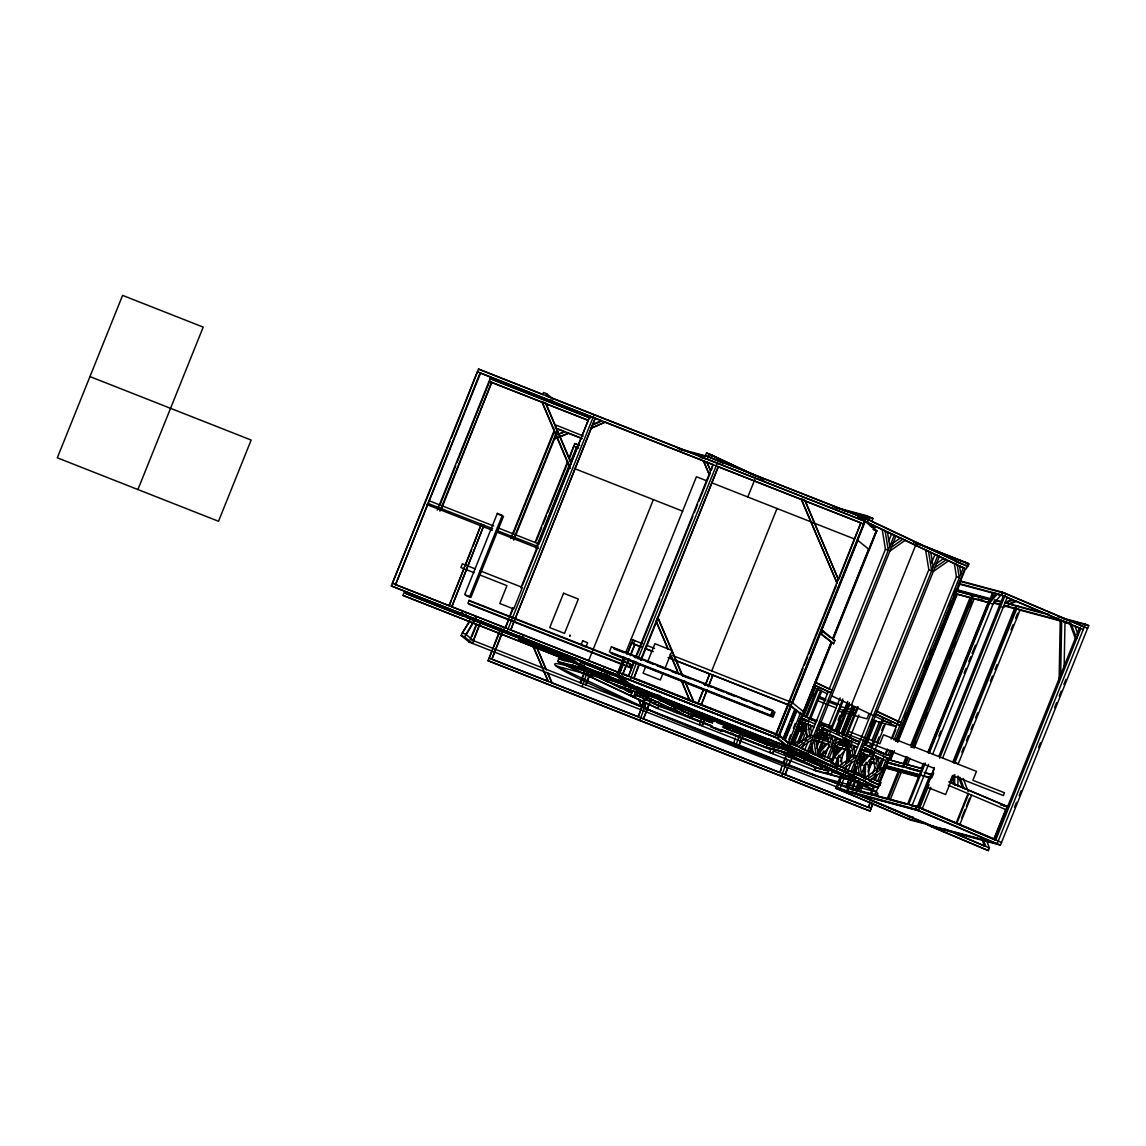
<?xml version="1.0" encoding="UTF-8"?>
<svg xmlns="http://www.w3.org/2000/svg" width="1146" height="1146" viewBox="0 0 1146 1146"><rect width="100%" height="100%" fill="white"/><g stroke="black" fill="none" stroke-linecap="round" stroke-linejoin="round"><path stroke-width="1.5" d="M820.694 768.708L820.78 763.981M822.198 765.743L822.14 769.095L825.435 770.499L825.535 765.456M822.355 757.348L822.456 752.32L825.75 753.724M833.242 757.033L833.457 745.903M834.761 753.251L834.89 746.29L845.476 749.642L846.55 746.963L843.255 745.573L842.181 748.252L834.259 757.305L837.568 758.709L845.476 749.642L844.029 749.255M836.781 766.688L836.895 760.385M838.227 766.66L838.414 756.604L841.723 758.007L841.594 764.711M846.779 760.672L846.994 749.541L848.069 746.863M848.298 756.876L848.427 749.928M860.317 764.296L860.517 753.166L872.55 756.904L873.624 754.226M861.835 760.514L861.964 753.552L865.273 754.956M863.783 777.103L863.969 767.648M865.273 775.598L865.488 763.866L868.797 765.256L868.568 777.002M953.128 784.022L953.3 775.083M954.561 785.196L954.761 774.653M957.87 786.586L958.07 776.043M1059.09 681.913L1060.236 620.401M1060.652 676.24L1061.683 620.788M1064.147 666.9L1064.992 622.192M137.907 489.543L203.2 327.111L122.593 295.382L57.3 457.813L218.514 521.272L251.16 440.05L89.947 376.59M865.158 521.487L777.976 738.353L391.316 585.95L478.498 369.084L864.686 521.101L876.833 530.927L833.242 639.368M450.006 441.539L392.39 583.271L779.065 735.675M451.323 438.245L477.424 371.748L864.084 524.166M480.088 372.794L395.528 584.704L480.561 373.181M831.91 642.677L789.651 747.808L402.991 595.404L404.065 592.726L572.456 659.007M437.271 510.099L490.173 378.524L590.505 418.032M439.749 505.529L455.678 465.863M457.01 462.554L488.898 383.237M490.173 378.524L489.571 381.589L587.783 420.052M439.935 511.145L491.749 382.248L441.067 509.87M451.109 600.819L449.117 605.804L481.291 524.195L473.097 546.126M452.441 597.51L463.772 569.333M465.104 566.024L471.765 549.45M542.774 394.382L543.519 392.505L546.714 393.751L553.461 399.223M545.954 395.628L546.714 393.751M469.602 642.448L461.064 635.543L471.164 617.852M468.915 622.851L462.153 632.879L465.706 634.268L473.742 640.786L472.668 643.465L464.617 636.932L475.604 617.751M558.847 403.593L558.102 405.469L551.355 399.997M476.177 624.513L470.204 639.382L848.183 788.176M510.715 538.577L554.564 429.521M555.223 427.873L556.311 425.195L583.242 435.996M471.994 636.46L475.991 626.547M513.193 534.007L554.378 431.555M480.833 620.602L473.327 640.815L481.306 620.989M513.379 539.637L557.887 428.919M513.852 540.01L555.036 437.557M873.123 803.532L870.058 811.167L488.11 660.812L500.673 628.008M535.211 542.072L567.771 461.107M569.089 457.798L574.819 443.559L579.761 445.508M492.508 649.868L489.184 658.133L871.132 808.489M493.84 646.573L500.487 630.042M536.357 540.812L541.671 527.59M543.003 524.281L546.313 516.015M547.645 512.72L567.571 463.142M569.562 458.185L573.745 446.238L578.687 448.186M503.323 629.054L491.849 659.179L503.81 629.441M535.884 548.089L569.089 465.462M570.422 462.153L576.409 447.284M539.007 541.857L576.882 447.671M512.864 607.724L505.357 627.936L508.022 621.333M520.828 587.898L589.918 416.041L539.909 542.015M510.013 616.376L512.663 609.758M522.633 584.976L537.918 546.971M519.998 636.073L518.608 641.115M521.86 639.096L523.192 635.786M584.446 665.625L558.79 658.749L559.391 655.684M559.864 656.071L557.715 661.428L656.429 708.013L816.754 771.129L878.352 787.646L880.5 782.288M579.747 664.78L580.821 662.116L620.187 677.601M588.743 660.397L653.378 499.627M580.034 682.629L585.348 669.407M580.506 683.002L583.83 674.75M585.162 671.441L586.48 668.132M586.967 668.104L585.635 671.427L588.471 672.444M586.68 673.748L582.082 686.726M589.803 669.121L587.397 675.109L591.866 676.899L593.814 672.043M589.331 674.793L585.821 685.093L589.803 675.18M590.219 676.126L592.181 671.284M635.786 688.775L607.452 678.604L606.377 681.283L643.049 694.447M617.307 673.562L623.983 656.987M625.974 652.017L696.424 476.765L706.366 480.675M764.726 479.744L706.523 452.914L705.449 455.592L723.857 463.629M628.051 684.004L617.279 675.266L623.739 659.208L618.353 672.587M620.315 670.453L622.321 665.468M625.644 657.689L618.453 675.567L629.655 684.62M626.948 654.452L632.807 639.855M622.622 666.012L618.711 675.768L778.234 738.554L791.284 706.079M627.85 653.019L631.518 643.078L641.66 647.075M707.211 459.288L709.36 453.931L763.494 479.472M633.38 643.808L634.669 640.6M622.307 675.195L626.217 665.439M627.521 662.202L628.825 658.95M630.142 655.698L634.712 644.324M629.082 659.151L622.937 673.604L628.18 675.768M631.031 654.28L634.956 644.525M711.122 457.626L712.196 454.948M633.982 661.156L628.481 676.412M635.314 657.847L713.041 464.502L711.523 469.846M629.14 674.75L634.454 661.529M637.119 654.925L659.709 598.742M661.027 595.433L692.915 516.115M694.247 512.806L697.57 504.541M698.902 501.246L710.191 473.155M636.646 662.202L630.056 680.122M637.978 658.893L717.238 463.256M638.637 664.895L633.795 678.504L639.769 663.62M640.628 659.938L718.356 466.594L641.101 660.325M630.357 688.574L629.025 691.898L631.861 692.915L591.737 673.977M632.735 690.737L630.773 695.593L635.242 697.384L637.849 690.909M635.557 691.754L633.609 696.61L635.242 697.384M645.699 666.628L643.064 673.175L660.34 679.979L662.961 673.433M647.662 661.729L654.896 643.723L672.172 650.527L664.938 668.519M645.671 696.567L638.179 716.78L641.502 708.529M643.493 703.558L645.485 698.602M646.33 702.57L639.755 720.505M648.994 703.615L643.493 718.871L650.799 700.693M656.429 708.013L658.005 708.443L659.079 705.764L635.027 694.419M747.794 496.992L754.799 479.587M652.232 696.41L689.104 713.815L688.03 716.494L635.844 692.184L636.918 689.505L660.196 695.751M697.914 703.114L703.143 690.107M705.105 685.236L709.689 673.848L705.363 685.437M698.816 701.696L703.4 690.307M711.723 670.926L777.031 508.495M706.996 689.734L701.352 704.575L707.24 689.935M708.3 686.483L712.869 675.094L708.543 686.683M699.561 724.802L702.34 716.322M702.613 716.608L703.042 715.534L709.216 717.195L708.787 718.255L702.613 716.608L712.497 721.278L712.941 720.204M705.478 717.754L702.226 725.848L705.005 717.367M714.459 721.493L711.508 720.103L714.259 720.848L714.689 719.774M717.353 722.754L725.833 725.747L721.421 723.67L721.851 722.596M768.436 745.144L724.845 724.587L725.275 723.513L735.159 728.183L734.729 729.243L723.742 725.705M735.259 737.981L733.741 743.324M740.875 731.205L735.317 747.049M740.574 740.072L739.055 745.416L744.37 732.194M775.011 712.153L772.991 717.181L611.778 653.721M857.495 518.264L858.239 516.388L861.434 517.648L873.567 527.475L870.387 526.229M785.526 749.47L767.19 744.556L766.115 747.235L800.209 756.89L801.298 754.211L768.078 738.54M860.675 519.525L861.434 517.648M836.666 582.899L838.199 579.102L804.65 500.114L800.896 498.639L837.139 583.271L802.057 500.644M775.928 734.257L860.961 522.734L838.843 579.303M788.104 704.819L774.796 737.107M776.401 734.629L802.974 668.533M804.306 665.224L807.629 656.973M808.947 653.664L836.193 585.907M770.026 752.535L770.843 748.911M865.302 518.321L866.376 515.643L872.994 518.436L871.905 521.115L858.526 516.502M789.651 747.808L777.504 737.981L864.686 521.101M864.929 521.287L857.394 540.038L869.055 549.478L876.59 530.741M774.624 748.725L772.676 753.581L774.152 748.352M792.545 702.827L857.838 540.396M822.785 630.715L834.918 640.542L833.629 643.765L821.496 633.924L822.785 630.715L820.923 629.985L830.363 637.634M968.413 563.631L966.25 568.989L867.536 522.39L869.685 517.047L835.792 507.95M783.334 739.213L789.222 724.573M790.525 721.321L795.109 709.933L796.957 710.663L785.196 739.944M788.792 739.643L790.754 734.772M793.361 728.269L795.324 723.398M800.768 712.411L787.058 746.49L776.372 737.823M788.921 747.221L801.985 714.732L799.235 713.657M803.317 711.551L831.308 641.946M832.641 638.623L868.611 549.12M831.509 642.104L789.179 747.421L402.991 595.404M832.77 638.981L876.361 530.555L873.037 529.237M782.073 765.585L779.896 772.576L781.228 769.267M783.406 762.276L785.397 757.32M783.878 762.663L785.87 757.707M802.487 716.436L814.391 686.841M803.575 715.133L814.82 687.185M804.005 715.476L815.236 687.528M792.531 744.513L799.192 727.939L796.986 727.008M787.388 760.013L781.472 776.3M793.376 745.144L799.349 730.274M805.495 716.909L816.769 688.889M802.329 727.424L803.418 724.745L806.24 725.762L805.165 728.426L802.329 727.424L805.137 728.741M806.913 717.281L818.846 687.6M787.388 767.677L785.211 774.667L787.861 768.049M788.72 764.368L790.052 761.059M798.017 741.233L802.014 731.32M789.193 764.754L792.516 756.489M798.49 741.62L802.487 731.707M798.891 743.51L806.225 725.275M808.818 719.803L820.837 689.921M810.58 718.814L821.754 691.024M801.684 742.608L807.013 729.357M801.856 748.61L803.188 745.301M805.194 740.33L807.185 735.36M802.114 748.453L804.062 743.611M805.366 740.373L807.314 735.517M809.921 729.042L811.225 725.819L814.047 726.822L799.951 721.135M814.863 724.028L815.938 721.35L802.257 714.889M888.881 540.697L891.545 534.05L894.381 535.067L807.558 751.045L804.721 750.028L808.202 741.39M810.509 735.66L828.1 691.883M829.432 688.56L885.543 549.006M809.191 751.819L896.014 535.841M816.009 734.615L821.854 730.518L822.943 727.839M816.425 744.528L820.421 734.586L821.782 734.944L816.453 748.209M817.599 752.578L824.26 735.99L822.9 735.632M828.143 727.71L840.133 697.857M817.685 753.925L823.2 740.187L829.804 741.963M818.702 754.197L823.143 743.138L825.349 744.083M825.851 737.938L824.776 740.617L815.135 736.061M816.754 771.129L814.233 769.94L815.307 767.261L827.312 770.484M830.793 728.756L842.797 698.902M831.81 729.028L843.155 700.836M822.011 755.601L823.917 750.859M829.217 741.806L828.143 744.485L815.852 740.402M838.098 720.204L840.104 715.219M824.662 756.575L829.102 745.53M831.652 739.213L832.913 736.047L835.749 737.064L827.498 757.592L829.131 758.365L837.382 737.838M835.119 730.432L843.127 710.52M847.682 701.438L835.663 731.334L832.469 729.816M836.752 730.016L840.763 720.046M842.095 716.723L847.438 703.443M836.551 734.257L837.626 731.578L832.641 729.787M849.358 702.627L837.525 732.065L838.371 732.752L849.544 704.962M837.955 732.409L849.114 704.618M838.729 735.288L839.803 732.609L829.833 729.028M851.378 705.148L916.671 542.717M817.399 753.939L830.735 758.724L829.661 761.402L824.662 759.612M841.064 733.497L852.409 705.277M842.167 732.194L852.18 707.283M844.588 727.552L846.593 722.567M833.171 769.639L831.222 774.495L826.896 772.819L828.845 767.963M831.452 761.503L837.296 746.934M842.253 735.904L854.085 706.466M831.838 762.434L832.927 759.755L830.735 758.724M829.876 768.25L827.913 773.092L826.896 772.819M831.824 763.394L838.328 747.221L840.534 748.152M843.341 734.6L854.515 706.81M839.574 744.585L840.648 741.906M843.771 734.958L854.945 707.154M833.328 747.937L843.556 740.746L844.631 738.081M845.304 736.649L857.323 706.753M834.976 765.17L839.03 755.085M846.321 736.935L858.354 707.025M835.606 773.221L836.938 769.897M840.276 761.589L846.292 746.633M849.63 738.325L858.984 715.075M850.547 756.389L848.441 743.382L849.515 740.703L852.352 741.72L851.263 744.399L853.383 757.406L928.919 569.476M930.566 825.364L910.826 820.078L835.635 788.233L836.709 785.554M837.311 784.065L841.493 773.65M845.762 763.207L850.833 750.573M850.59 753.996L847.796 760.944L851.192 757.062M838.07 785.912L842.854 774.023M845.834 772.948L844.201 772.175L846.808 765.7M848.756 760.844L850.704 756.002M853.312 749.527L854.615 746.29L857.437 747.307M868.969 713.858L866.978 718.829L837.912 711.036M840.548 786.973L844.144 778.048M858.239 744.499L859.314 741.82L819.619 723.083M847.037 773.192L851.593 761.861M931.598 562.829L934.935 554.535L937.772 555.538L850.948 771.53L843.27 768.221M850.833 773.908L845.992 787.517M870.101 725.991L872.092 721.035M846.665 785.87L848.656 780.899M800.639 753.151L851.192 774.553L850.117 777.232L799.564 755.83M852.581 772.304L939.405 556.311M850.06 792.101L846.765 790.697L853.154 774.796M854.472 771.502L856.477 766.545M859.128 759.927L861.119 754.97M865.101 745.058L875.071 720.275M850.833 781.572L847.582 791.241L469.115 642.061M852.166 778.263L853.498 774.954M854.816 771.659L856.807 766.688M860.13 758.437L861.463 755.128M865.445 745.215L874.756 722.08M856.821 768.465L848.857 788.29L852.166 789.694L855.489 781.429M858.827 763.508L861.477 756.904M866.132 745.33L876.088 720.548M859.4 755.099L865.244 750.988L866.319 748.309M857.28 781.486L853.971 780.082L855.274 776.845M859.815 765.528L864.37 754.197L866.577 755.128M851.807 787.775L853.799 782.804M853.971 780.082L854.988 780.354L856.291 777.117M860.188 767.419L865.402 754.469L867.594 755.4M869.427 746.734L870.759 743.425M872.092 740.115L879.397 721.937M871.046 747.235L882.391 719M859.6 778.521L858.297 781.758L854.988 780.354M860.904 775.283L866.161 762.19M871.39 749.169L883.423 719.273M855.088 790.482L858.669 781.558M874.14 755.515L870.931 753.996L872.006 751.318L874.842 752.335L873.753 755.013L884.669 760.156M856.449 790.84L860.03 781.916M855.99 793.691L860.56 782.317M877.019 741.992L879.025 737.007M881.689 730.36L883.695 725.375M869.757 761.388L871.046 758.179L874.47 759.096M858.512 790.769L861.778 782.646M868.023 767.19L872.693 755.558M874.699 750.573L885.385 723.986M861.047 788.119L862.995 783.248M868.224 770.27L871.476 762.162L874.914 763.05M863.511 783.377L860.245 791.499L872.006 794.694M868.081 772.003L872.006 762.262L870.272 761.531M872.593 773.564L875.129 767.247M877.664 760.93L878.939 757.778L881.775 758.795L876.69 771.416M875.429 774.581L873.524 779.309L875.157 780.082L877.062 775.355M883.222 756.288L884.297 753.61L863.024 743.568M876.776 774.94L874.785 779.91L879.24 781.701L888.58 758.494L884.11 756.704L879.44 768.307M886.818 754.799L885.185 754.025L887.19 749.054M891.187 739.098L956.523 576.553M879.598 769.038L883.408 759.554M885.801 754.526L887.806 749.556M892.462 737.938L895.8 729.644M870.33 794.049L873.653 785.784M874.67 786.07L871.347 794.321L874.656 795.725L888.608 761.03M877.607 780.927L886.932 757.721M891.645 750.845L889.654 755.816L888.021 755.042L890.012 750.071M894.009 740.115L963.356 567.628L960.52 566.611M869.986 802.1L868.467 807.443L870.459 802.487M882.692 771.86L884.698 766.889M904.438 717.811L906.443 712.798M925.109 666.356L927.128 661.371M929.778 654.753L931.798 649.739M949.146 606.578L951.151 601.607M953.773 595.046L955.778 590.061M895.656 740.889L964.989 568.387M901.071 728.197L903.062 723.212M905.741 716.579L907.747 711.594M925.094 668.433L927.1 663.448M941.11 628.595L943.115 623.61M945.779 616.978L947.785 611.993M950.449 605.346L952.455 600.375M879.727 782.088L889.052 758.881M890.127 756.202L892.132 751.217M896.129 741.276L965.462 568.774L964.445 568.502M890.442 756.031L891.387 756.79L890.313 759.469L889.368 758.709L890.442 756.031L873.839 749.498M891.259 754.412L892.591 751.103M896.573 741.19L959.689 584.202M967.94 563.245L968.886 564.018L967.811 566.697L966.852 565.923L967.94 563.245L913.548 541.843M889.84 759.082L892.748 751.704M897.418 740.087L956.136 594M870.058 811.167L872.65 803.145M889.912 760.185L893.235 751.919M897.891 740.345L956.767 593.9M876.59 784.05L879.899 785.354L880.973 782.675L871.734 778.65M890.399 760.557L894.381 750.644M897.705 742.393L957.239 594.287M887.305 798.533L898.421 770.886M888.537 798.848L899.653 771.201M903.406 763.508L906.085 756.861M910.755 745.244L970.146 597.496M885.657 761.718L903.349 766.459L907.102 757.134M911.099 747.178L972.238 595.103L988.712 599.773M890.27 799.593L901.386 771.946M921.441 771.559L903.693 766.545L907.446 757.234M911.442 747.264L972.582 595.189L990.273 599.931L989.199 602.61L971.507 597.868M908.463 757.506L905.798 764.138L907.446 764.84L910.11 758.208M912.474 747.55L972.524 598.14L974.172 598.842L914.121 748.238M913.763 746.304L915.769 741.333M925.109 718.084L927.114 713.113M949.132 658.334L951.137 653.349M953.801 646.702L955.807 641.731M969.817 606.864L971.822 601.894M921.441 768.336L923.447 763.365M928.117 751.747L988.181 602.338M907.632 804.062L923.576 764.396M928.231 752.822L992.665 592.539M919.823 774.696L919.063 776.573L884.511 767.304M924.478 763.637L921.398 771.287L903.693 766.545M929.148 752.02L964.517 664.035M965.849 660.712L988.54 604.271M925.266 763.021L908.649 804.334L911.958 805.724L928.561 764.411M929.248 753.108L993.682 592.811L996.991 594.215M938.832 736.047L940.837 731.091M964.087 673.261L966.078 668.304M968.728 661.686L970.719 656.73M972.052 653.421L975.375 645.169M932.558 754.498L994.456 600.518M913.362 817.27L909.953 816.353L908.878 819.032L925.896 823.602M846.765 790.697L915.339 809.09L916.413 806.412L1001.518 842.453M958.586 583.4L1001.432 594.889L1002.521 592.21L1087.626 628.252L1086.609 627.979M916.7 808.174L929.105 777.303M929.621 777.446L930.91 774.223L932.643 774.968L925.81 773.135M918.347 807.443L934.291 767.777M938.946 756.217L1003.38 595.92M929.019 784.681L918.634 810.48L835.635 788.233M931.669 778.062L933.661 773.106M939.648 758.237L1005.816 593.614L959.531 581.194M922.186 808.861L930.824 787.374M942.786 757.635L1007.219 597.338M952.813 762.147L1014.697 608.182M953.644 762.878L1016.803 605.79L1018.995 606.721M954.661 763.15L1016.746 608.741L1020.04 610.13L957.97 764.554M950.278 780.884L952.283 775.899M961.795 752.234L963.786 747.264M966.45 740.645L968.442 735.675M970.963 729.415L972.968 724.43M975.633 717.783L977.638 712.812M990.402 681.053L992.407 676.083M995 669.636L996.991 664.651M1011.016 629.784L1013.035 624.756M1015.685 618.167L1017.691 613.167M950.621 782.818L953.3 776.171M961.781 817.714L965.047 809.577M966.365 806.326L969.631 798.189M959.89 824.404L971.65 795.138L970.934 794.937M930.824 826.467L1000.444 845.132L1088.7 625.573L1085.391 624.183L997.135 843.728L927.515 825.063L988.368 850.619L989.442 847.94L944.49 828.902M993.883 838.929L1005.629 809.692L1006.689 809.964L994.929 839.201L994.198 839.044L1006.603 808.188M1075.421 638.036L994.37 839.631L995.731 840.004L1080.764 628.481L1079.403 628.123L1076.739 634.726M1014.511 807.314L1016.516 802.329M1019.181 795.682L1021.186 790.711M1038.548 747.536L1040.539 742.551M1054.564 707.684L1056.569 702.699M1059.233 696.066L1061.239 691.081M1063.903 684.434L1065.909 679.449M668.032 649.295L656.157 621.318L657.675 617.536L682.443 675.854M466.207 634.669L476.034 618.281M601.564 670.725L603.799 668.161M820.608 749.455L825.55 743.783M829.174 746.877L822.384 754.641L819.089 753.237L826.997 744.169L829.203 745.115M835.792 753.524L840.734 747.865M825.478 769.983L827.641 767.505M826.925 770.37L829.16 767.806M849.329 757.148L851.306 754.885M991.147 599.114L996.089 593.456M862.852 760.786L867.808 755.114M852.552 777.246L856.879 772.275M581.48 669.135L584.374 667.101M625.358 686.554L622.55 688.531L619.728 687.514M871.719 527.375L874.283 525.584L871.447 524.567M873.667 528.721L876.604 526.673M648.12 697.613L645.313 699.59L648.149 700.607L650.942 698.63M650.455 701.696L653.349 699.662M891.488 544.221L900.169 538.119L903.005 539.136L891.416 547.272M889.898 551.054L905.311 540.224M936.325 563.689L943.559 558.603L946.395 559.62L934.807 567.743M933.288 571.539L948.702 560.709M816.983 731.22L819.548 729.415M800.567 747.751L812.156 739.614M835.849 740.445L838.414 738.64L841.236 739.657L834.847 744.155M860.374 751.69L862.938 749.899M843.957 768.235L855.546 760.099M869.542 780.311L881.131 772.175M1004.727 602.653L1011.703 599.444L1013.064 599.816L1004.684 603.655M1010.743 602.982L1015.213 600.934L1016.574 601.292L1003.165 607.437L1001.805 607.079M555.352 435.222L564.62 431.755L560.222 433.689M557.429 438.03L553.833 439.004L568.387 433.245L560.552 436.655M592.697 424.435L601.492 420.596M593.17 424.822L600.504 421.613M695.665 714.875L689.29 717.654L694.548 715.949M792.917 743.725L800.739 740.302M793.39 744.098L801.212 740.688M815.093 735.961L822.914 732.552L823.859 733.311L816.038 736.735M815.565 736.348L823.387 732.924M802.444 758.136L805.71 756.704M801.312 761.746L807.686 758.967M677.487 448.344L708.285 456.609L868.611 519.725L967.324 566.31M679.95 449.533L705.664 456.423M700.364 457.455L706.423 459.073M832.483 506.546L866.376 515.643M842.482 510.257L847.567 511.632M859.428 514.812L872.994 518.436M961.136 567.098L962.167 567.385L958.958 565.866M959.66 580.721L1002.521 592.21M958.457 583.873L992.737 593.069M997.88 594.445L1004.741 596.292M955.664 589.388L991.333 598.957M994.728 599.859L1001.518 601.679M1004.913 602.595L1049.378 614.528M1057.959 616.82L1085.391 624.183M957.268 590.333L970.863 593.972M974.258 594.889L989.542 598.986M996.332 600.805L1001.418 602.18M1011.617 604.902L1018.407 606.721M1020.098 607.179L1044.106 613.626M1062.972 618.682L1088.7 625.573M956.151 590.792L972.238 595.103M956.194 591.05L973.899 595.805M993.639 602.538L1000.444 604.357M1005.529 605.733L1070.593 623.18M1080.893 625.931L1084.317 626.862M978.269 598.928L983.368 600.303M993.553 603.025L1000.343 604.859M1003.738 605.761L1015.628 608.956M1019.023 609.858L1060.179 620.903M1063.545 621.805L1070.479 623.653M955.076 593.456L971.163 597.782M955.119 593.728L969.602 597.61M973.155 598.57L987.637 602.452M840.835 706.595L855.776 710.606M839.76 709.274L854.701 713.285M882.792 720.82L891.101 723.04M872.135 720.218L896.215 726.679M599.845 669.765L615.244 673.891M801.255 725.017L804.435 725.876M607.337 674.736L557.715 661.428L658.005 708.443M561.798 663.033L609.83 675.911M581.079 668.72L582.096 668.992L577.77 667.316M798.175 727.667L799.192 727.939M880.5 753.108L885.242 754.383M644.353 692.012L647.691 692.9M838.886 744.399L850.217 747.436M864.514 751.275L873.367 753.638M845.92 746.805L848.957 747.622M888.351 759.469L906.085 764.482M904.767 763.866L922.473 768.622M891.602 760.6L902.862 763.608M906.429 764.568L920.911 768.45M821.739 766.789L749.613 733.01L667.43 700.65L635.844 692.184L688.03 716.494L711.294 725.647M639.941 693.803L669.937 701.839L748.037 732.581L800.209 756.89M846.994 749.541L849.902 750.315M871.103 756.518L872.55 756.904L864.643 765.972L861.334 764.568L869.241 755.5L870.315 752.822L872.521 753.767M887.305 762.405L905.011 767.161L903.349 766.459M888.15 762.763L920.653 771.473M924.077 772.39L931.626 774.424M888.179 763.035L901.859 766.703M908.706 768.551L918.963 771.301M658.735 702.197L655.283 701.266L654.208 703.945L674.908 709.489M672.53 705.893L693.23 711.437M674.106 706.824L677.558 707.755M869.04 761.202L874.885 762.763M885.271 765.428L930.337 777.633M922.802 775.885L929.65 777.719M681.813 711.337L709.403 718.743M720.476 721.708L729.1 724.028M888.236 766.688L921.069 775.484M659.709 706.28L657.518 705.349L676.484 710.434M710.993 719.688L687.528 713.399L710.549 722.453M725.504 723.57L735.861 726.349M660.812 706.738L679.793 711.824M688.417 714.144L712.568 720.619M727.08 724.516L735.718 726.822M885.758 768.092L918.591 776.902M730.532 726.936L735.159 728.183M748.037 732.581L749.613 733.01M1000.415 804.736L1007.262 806.569M1003.867 805.925L1007.291 806.841M771.373 746.189L778.019 747.966M796.126 755.271L766.115 747.235L721.264 729.572M817.17 764.797L818.201 765.07L811.683 762.735M849.831 774.195L851.192 774.553M832.469 771.86L854.758 777.848M858.182 778.764L865.173 780.641M824.003 770.112L825.435 770.499M839.961 774.381L843.499 775.341M848.627 776.716L852.051 777.633M814.233 769.94L878.352 787.646L789.336 745.631M847.839 788.018L917.344 806.583M875.372 795.596L887.133 798.748M890.499 799.65L905.627 803.704M912.359 805.509L919.078 807.314M851.134 789.422L871.705 794.937M876.862 796.312L905.999 804.134M911.142 805.509L919.708 807.815M857.724 794.422L919.006 810.852M840.305 789.995L857.323 794.55M932.328 826.022L993.625 842.453M987.995 847.539L989.442 847.94M810.967 719.559L815.938 721.35M799.98 718.685L806.598 721.063M800.51 719.115L805.466 720.906M854.357 740.044L859.314 741.82M851.578 739.299L859.844 742.264M821.582 728.885L828.229 731.277M798.805 720.963L805.466 723.355M822.097 729.329L828.744 731.707M885.185 754.025L888.021 755.042M820.221 730.862L843.556 740.746M843.37 739.156L849.974 741.534M820.751 731.291L827.369 733.669M842.238 738.998L850.504 741.963M848.441 743.382L857.48 747.321M870.931 753.996L873.753 755.013M576.338 667.029L579.174 668.046M809.062 750.945L814.061 752.75M616.304 682.028L619.628 683.231M809.577 751.389L812.915 752.578M819.591 754.97L824.59 756.761M829.589 758.566L832.927 759.755M659.724 700.421L706.394 717.181M727.968 724.917L754.641 734.486M776.315 742.264L806.326 753.037M611.892 683.517L645.227 695.479M665.239 702.656L706.91 717.611M730.145 725.948L756.818 735.517M776.83 742.694L808.503 754.054M803.647 752.707L800.81 751.69L805.28 753.481M589.03 675.882L591.866 676.899M844.201 772.175L848.67 773.965M714.13 459.102L867.035 519.296M543.132 394.711L478.498 369.084M546.427 396.015L867.536 522.39M914.021 542.23L966.766 562.987M916.141 543.261L921.098 545.21M924.392 546.499L968.886 564.018M479.544 372.779L591.408 416.815M594.717 418.118L601.364 420.74M604.701 422.057L712.841 464.617M717.826 466.58L800.925 499.298M804.263 500.601L860.761 522.848M955.32 561.382L966.852 565.923M490.646 378.911L589.345 417.76M873.51 529.624L876.833 530.927M571.023 462.468L545.868 403.234L541.628 401.372L569.834 467.797M491.204 382.234L542.201 402.303M545.496 403.607L588.256 420.439M712.869 483.24L854.343 538.935M556.884 428.518L581.695 438.288M557.357 428.905L563.975 431.512M567.284 432.816L582.168 438.674M578.587 445.235L574.819 443.559M574.418 468.542L682.615 511.13M821.496 633.924L819.634 633.194L833.629 643.765M833.056 639.812L834.918 640.542M498.524 514.339L503.509 516.302L470.863 597.51L465.878 595.562M493.682 525.971L429.249 500.816M497.479 527.661L539.093 544.049M492.608 528.65L428.174 503.481M496.404 530.34L537.531 546.341M426.627 504.426L492.422 530.326M497.364 532.274L538.477 548.461M811.511 693.559L814.72 694.82M819.533 696.725L825.937 699.246M829.145 700.507L840.376 704.919M811.225 695.063L814.462 696.338M817.7 697.628L825.808 700.808M829.045 702.083L837.153 705.277M810.15 697.742L813.388 699.017M818.244 700.937L836.079 707.956M475.361 568.917L462.382 563.818L460.893 567.514L474.057 572.699M480.231 570.837L522.404 587.44L513.737 608.984L499.785 603.498L506.962 585.649L478.999 574.633M631.131 639.196L642.648 643.737M646.272 645.155L654.552 648.421M672.788 655.598L792.33 702.656L803.518 711.723M644.983 648.378L653.263 651.63M668.19 657.503L791.041 705.864L802.229 714.932L790.425 706.151M635.285 644.654L640.256 646.616M645.227 648.579L651.859 651.186M668.433 657.704L673.404 659.666M676.727 660.97L787.775 704.69M810.867 718.27L817.27 720.791M820.479 722.066L831.71 726.478M831.996 729.887L835.864 731.406M875.974 750.53L885.93 754.455M878.108 751.575L886.402 754.842M614.27 648.392L773.822 711.208L771.802 716.221L610.603 652.762M613.798 648.708L623.768 652.633M633.738 656.558L642.047 659.824M645.37 661.127L653.678 664.408M657.002 665.711L665.31 668.978M671.971 671.599L676.957 673.562M683.603 676.183L690.25 678.79M703.544 684.033L711.852 687.299M715.176 688.603L723.484 691.883M726.808 693.187L735.116 696.453M741.763 699.074L746.748 701.037M753.395 703.658L758.38 705.621M765.027 708.228L770.026 710.191M798.805 723.054L805.208 725.776M819.677 731.277L828.443 734.915M836.265 737.809L839.588 739.113M842.897 740.416L849.544 743.023M864.471 748.911L873.238 752.55M882.721 756.088L889.368 758.709M822.284 732.695L827.254 734.658M835.549 737.924L838.872 739.227M842.195 740.531L848.828 743.138M865.416 749.67L872.063 752.292M470.275 601.321L579.962 644.496M586.609 647.118L631.489 664.78L630.3 667.731L469.086 604.271M797.458 730.059L802.458 732.022M815.365 737.107L819.103 738.583L815.852 737.05M797.487 730.26L802.315 732.165M816.052 737.58L819.275 738.841M814.978 740.259L818.201 741.519M632.921 677.53L776.086 733.884M394.51 584.302L448.802 605.675M452.083 606.965L506.374 628.337M509.684 629.641L627.807 676.14M632.807 678.103L774.08 733.712M391.316 585.95L777.504 737.981M617.279 675.266L565.909 655.039L576.682 663.778M569.92 656.83L614.213 674.263M580.764 662.288L614.113 675.409M406.185 593.757L462.11 615.774M467.038 617.708L518.035 637.792M599.544 669.866L614.514 675.768M518.665 639.396L574.604 661.4M790.439 746.633L800.395 750.558M805.366 752.521L808.689 753.824M831.91 762.964L840.204 766.23M843.528 767.534L846.851 768.851M851.822 770.8L858.469 773.421M861.778 774.725L866.763 776.687M830.735 762.692L839.03 765.958M853.956 771.845L857.28 773.149M860.589 774.452L865.574 776.415M831.208 763.078L839.502 766.345M861.076 774.839L864.385 776.143M558.317 658.363L564.949 660.984M578.229 666.198L646.258 692.986M659.523 698.215L705.993 716.494M729.63 725.805L766.13 740.173M784.38 747.35L845.777 771.53M868.997 780.67L879.899 785.354M580.363 667.244L638.437 690.107M656.687 697.284L704.804 716.221M730.102 726.192L766.602 740.56M799.793 753.624L844.588 771.258M876.704 783.893L879.426 784.967L790.411 742.966M577.512 666.313L637.248 689.835M655.498 697.012L706.939 717.267M733.884 727.882L768.737 741.591M772.046 742.895L777.031 744.857M800.266 753.996L850.031 773.593M714.259 720.848L721.421 723.67M732.724 729.587L735.087 730.518M689.104 713.815L712.368 722.968M722.338 726.893L767.19 744.556M723.699 727.624L736.849 732.81M740.13 734.099L768.078 745.101M686.454 716.064L712.755 726.421M720.977 729.658L768.637 748.424M657.518 705.349L712.268 726.693M715.591 728.011L770.441 749.599M816.181 767.806L774.223 751.289M699.089 724.415L701.753 725.461M769.553 752.148L772.203 753.194M461.064 635.543L464.617 636.932M490.832 658.778L548.533 681.498M551.828 682.787L637.534 716.537M642.476 718.485L779.251 772.318M784.193 774.266L867.851 807.199M487.637 660.425L869.585 810.781M1004.455 593.241L1082.956 626.49M1001.432 594.889L1083.242 629.526M1006.646 597.31L1011.56 599.387M1014.826 600.776L1070.436 624.326M1073.702 625.702L1080.248 628.481M997.192 593.929L999.398 594.86M954.99 762.348L958.3 763.752M949.518 782.002L1008.079 806.798M948.802 781.816L1007.377 806.612M948.229 785.211L1006.79 810.007M823.057 733.383L827.913 735.446M840.849 740.918L850.547 745.029M821.696 733.025L828.171 735.761M841.107 741.233L849.186 744.656M877.148 757.621L879.354 758.552M876.805 757.707L879.011 758.638M802.257 726.679L805.538 728.068M820.307 734.328L828.515 737.795M840.004 742.665L849.845 746.834M802.544 727.008L805.824 728.398M823.874 736.047L828.802 738.124M838.643 742.293L850.131 747.163M797.602 726.808L804.077 729.544M817.012 735.03L828.587 740.144M838.027 743.926L841.264 745.301M871.046 758.179L874.298 759.554M834.89 746.29L837.096 747.235M834.56 746.375L836.752 747.307M872.292 762.577L875.544 763.952M603.627 670.768L606.936 672.172M628.595 683.417L633.494 685.494M636.746 686.869L653.048 693.774M674.249 702.756L706.867 716.565M734.342 728.211L783.262 748.925M620.717 680.294L651.687 693.416M669.622 701.008L705.506 716.207M734.615 728.527L781.901 748.553M798.203 755.458L847.123 776.171M778.865 747.679L781.056 748.61M921.212 808.145L994.914 839.244M605.862 674.851L609.171 676.255L604.844 674.579M838.098 773.378L841.408 774.768M921.628 808.832L995.215 839.989M817.413 764.855L820.722 766.259M832.297 771.817L834.503 772.748M566.396 660.784L568.602 661.729M915.339 809.09L1000.444 845.132M916.055 809.792L917.788 810.523M918.29 810.666L994.313 842.912M955.979 833.987L984.872 846.221M852.782 792.144L909.996 816.382M933.56 826.352L935.294 827.083M855.374 793.519L934.076 826.753M854.014 793.161L929.205 825.005M932.185 826.825L988.368 850.619M836.995 788.591L912.187 820.436M681.311 680.552L689.691 700.306L693.917 702.169L685.666 682.73M638.222 698.673L641.717 706.91L645.943 708.772L642.505 700.664M871.834 521.559L961.637 563.947M869.169 523.493L872.378 524.997M875.573 526.515L883.595 530.297M886.803 531.816L901.229 538.62M904.438 540.138L926.885 550.725M930.094 552.243L944.519 559.047M949.332 561.325L955.75 564.348M706.523 452.914L755.887 476.206M816.081 682.572L832.053 690.107M877.077 711.351L901.028 722.668L875.845 711.093M814.849 682.314L829.217 689.09M815.007 685.251L830.979 692.786L813.775 684.993M876.002 714.03L899.954 725.346L874.77 713.772M812.944 687.013L827.355 693.817M832.154 696.08L896.33 726.378M802.329 715.247L813.101 720.333M819.791 723.484L834.789 730.561M836.981 731.592L856.492 740.803M863.282 744.012L880.214 752.005M819.605 723.742L824.432 726.02M819.29 723.885L824.06 726.134M801.183 717.568L815.164 724.172M818.273 725.633L858.555 744.642M861.663 746.118L884.182 756.747M801.255 717.926L805.867 720.103M821.711 727.581L827.713 730.417M843.399 737.823L849.415 740.645M865.287 748.137L872.98 751.776M817.198 728.312L821.854 730.518M860.589 748.796L865.244 750.988M809.706 725.103L812.858 726.578M831.409 735.331L839.173 738.998M853.097 745.573L856.205 747.049M799.879 722.754L806.082 725.676M798.805 722.567L805.079 725.533M797.616 727.796L802.386 730.045M797.96 728.283L801.154 729.787M815.494 736.549L818.674 738.053M798.318 728.77L801.512 730.274M791.958 744.012L795.166 745.516M799.98 747.794L804.793 750.057M808.002 751.575L814.405 754.598M817.614 756.116L827.24 760.658M832.053 762.921L838.457 765.958M851.292 772.003L857.695 775.04M860.904 776.544L865.717 778.822M868.926 780.326L873.739 782.603M789.279 745.931L874.269 786.041M782.775 745.788L795.596 751.848M799.793 756.747L814.133 763.523M800.152 757.234L811.296 762.505M701.28 713.127L717.21 720.648M733.039 728.111L772.862 746.906M782.432 751.418L820.665 769.467M698.458 712.11L709.603 717.382M781.185 751.16L816.239 767.705M692.442 709.589L708.371 717.11M727.381 726.077L768.794 745.631M778.363 750.143L815.007 767.433M667.43 700.65L669.937 701.839M659.065 699.962L662.23 701.452M665.396 702.942L685.953 712.64M607.452 678.604L609.629 679.635M572.499 664.895L588.528 672.473M581.452 669.436L586.294 671.728M591.15 674.02L594.387 675.553M599.243 677.845L607.337 681.669M613.812 684.721L620.287 687.772M625.143 690.064L629.999 692.356M634.855 694.648L638.093 696.181M642.949 698.473L646.186 699.991M651.043 702.283L655.899 704.575M858.239 516.388L860.933 518.579M838.199 579.102L805.137 500.501M594.129 414.795L506.947 631.661M549.521 399.839L554.908 404.209M656.157 621.318L667.803 648.034M779.524 735.345L790.21 744.012M778.994 735.703L788.362 743.281M785.569 755.758L783.749 752.191M732.652 728.541L740.631 735.016M724.931 725.833L731.578 731.22M736.892 735.531L739.557 737.695M693.917 702.169L684.506 680.724M713.285 717.883L715.949 720.046M724.043 726.593L728.039 729.83M732.022 733.053L736.019 736.291M689.691 700.306L681.784 680.939M622.894 659.996L625.587 662.173M677.315 713.141L674.077 706.237M620.573 676.498L631.26 685.15M613.74 673.877L624.513 682.601M645.943 708.772L642.032 700.278M641.717 706.91L638.694 699.06M575.908 658.133L581.294 662.488M569.447 656.443L580.22 665.167M710.348 469.731L706.767 462.039L710.506 470.82M804.75 730.661L801.312 724.043L804.42 731.363M801.785 724.43L804.263 730.274M810.551 747.163L812.543 751.833M810.738 748.338L812.729 753.008M810.265 747.951L812.256 752.635M799.822 726.449L802.472 732.695M799.349 726.063L802.658 733.87M798.218 724.129L802.859 735.044M787.947 753.982L789.336 757.234L787.474 753.595M711.265 719.688L712.611 722.868M658.148 617.909L682.916 676.24M671.298 656.257L677.587 671.069M670.124 654.223L678.518 673.977M545.396 402.848L571.238 463.729M542.101 401.759L570.307 468.184M672.215 708.486L673.562 711.666M671.728 708.099L673.089 711.279M537.531 648.822L546.47 669.894M547.845 673.132L551.971 682.858L547.373 672.745M536.371 646.817L545.997 669.508M532.847 645.169L542.631 668.204M544.021 671.499L548.218 681.369L533.076 646.43M465.964 614.528L467.339 617.766L465.491 614.141M462.182 612.995L463.586 616.29M461.709 612.609L463.113 615.903M1074.919 626.003L1078.228 634.798M963.213 778.449L968.198 791.671M986.864 841.293L989.356 847.897M959.818 777.232L964.144 788.763M983.368 839.832L985.847 846.421L984.486 846.049L982.007 839.459M958.443 776.873L962.783 788.405M959.503 565.809L960.821 573.931M930.781 552.243L933.173 566.969M887.391 531.773L889.783 546.499M877.908 756.962L879.24 765.098M858.698 757.076L861.878 776.687M857.179 760.872L859.572 775.598L856.735 774.581L855.145 764.754M853.584 745.487L854.902 753.61M831.896 735.245L833.214 743.382M815.307 736.606L818.488 756.217M813.789 740.388L816.181 755.114L813.345 754.097L811.755 744.284M810.193 725.003L811.511 733.139M792.101 739.227L792.903 744.126M642.004 693.172L642.791 698.072M639.683 692.069L640.485 696.983L637.649 695.966L637.119 692.7M598.613 672.702L599.401 677.601M596.565 673.232L597.095 676.512L594.258 675.495L593.728 672.215M569.691 636.317L569.92 635.271L569.691 636.317M483.941 525.24L451.768 606.85L483.941 525.24M497.35 513.379L464.703 594.602L469.674 596.55L502.32 515.342L497.35 513.379M469.086 600.361L467.897 603.312L629.111 666.771L630.3 663.821L469.086 600.361M595.232 418.132L510.672 630.028L595.232 418.132M563.574 593.227L549.751 627.593L564.52 633.394L578.329 599.043L563.574 593.227M582.684 640.8L580.95 645.141L585.893 647.089L587.64 642.748L582.684 640.8M611.434 646.788L609.414 651.802L770.613 715.262L772.633 710.248L611.434 646.788M794.679 709.589L782.904 738.869L784.766 739.6L796.542 710.319L794.679 709.589M806.125 720.218L805.051 722.897L807.156 735.904L809.993 736.921L807.887 723.914L808.961 721.235L806.125 720.218M827.827 730.46L826.739 733.139L828.859 746.146L831.681 747.163L829.575 734.156L830.649 731.477L827.827 730.46M848.269 731.248L847.138 734.07L934.391 768.407L926.856 787.144L945.622 794.536L953.157 775.799L1003.366 795.568L1004.498 792.76L972.882 780.311L976.478 771.387L883.466 734.772L879.884 743.697L848.269 731.248M967.955 793.677L956.194 822.957L956.91 823.143L968.671 793.877L967.955 793.677M997.536 593.843L989.628 602.911L992.923 604.314L1000.845 595.247L997.536 593.843M810.838 734.815L795.424 745.645L798.261 746.662L813.674 735.832L810.838 734.815M854.228 755.286L838.815 766.115L841.637 767.132L857.065 756.303L854.228 755.286M879.827 767.376L864.399 778.191L867.236 779.208L882.649 768.379L879.827 767.376M605.246 422.072L591.178 428.232L605.246 422.072M710.706 726.65L722.181 731.42L710.706 726.65M1071.41 624.527L1070.049 624.155L1075.349 638.222L1076.71 638.58L1071.41 624.527M617.221 682.3L556.039 665.955L655.054 712.654L815.264 775.699L876.446 792.044L777.418 745.344L617.221 682.3M885.084 530.684L882.248 529.667L885.428 549.263L888.265 550.281L885.084 530.684M928.461 551.154L925.639 550.137L928.819 569.748L931.655 570.765L928.461 551.154M957.182 564.706L954.36 563.689L956.466 576.71L959.302 577.713L957.182 564.706M875.601 755.873L872.765 754.856L874.885 767.863L877.707 768.88L875.601 755.873M703.486 460.936L709.446 474.988L703.486 460.936M618.41 696.811A174.235 8.208 21.9 0 0 876.633 794.422A174.235 8.208 21.9 0 0 653.678 695.765A174.235 8.208 21.9 0 0 618.41 696.811"/></g></svg>
